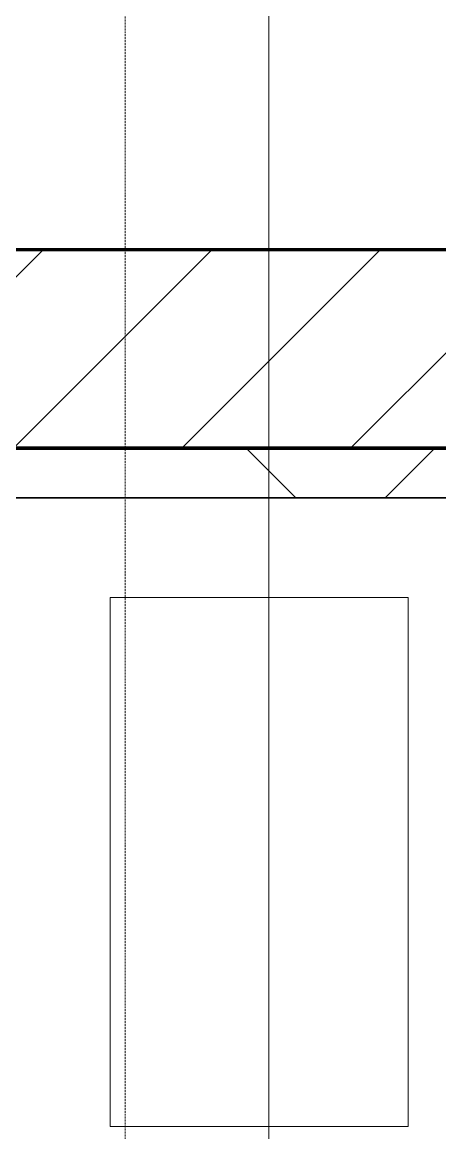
# Model space of a CAD drawing. Header units: millimetres. Extents: x -853228 to -774636, y -17776 to 22455.
# Drawn here: x -828696 to -828275, y 7255 to 8373 of the extents above; entities that cross this region are included whole.
import ezdxf

# ---------------------------------------------------------------- set-up
doc = ezdxf.new("R2010")
doc.units = ezdxf.units.MM
doc.linetypes.add('DPA_Hidden 50', pattern=[3, 2, -1])
for name, color, linetype, lineweight in [('A-ANNO-NOTE', 3, 'Continuous', 25), ('A-DETL', 1, 'Continuous', 70), ('A-GLAZ-CURT', 2, 'Continuous', 9), ('A-WALL', 5, 'Continuous', 35), ('A-WALL-FNSH', 2, 'Continuous', 35), ('A-WALL-PATT', 1, 'Continuous', 35)]:
    doc.layers.add(name, color=color, linetype=linetype, lineweight=lineweight)

# ---------------------------------------------------------------- blocks, each defined once
blk = doc.blocks.new('DPA_CP_Metal Ceiling Panel - Vertical Panel with Gap-10965286-4281-01 ENLARGED LOWER PLATFORM LEVEL - REFLECTED CEILING PLAN - SHEET 2')
at = {"layer": 'A-GLAZ-CURT'}
for p, q in [((-821807.4, 7794), (-821807.4, 7261.5)), ((-821507.4, 7794), (-821807.4, 7794)), ((-821507.4, 7794), (-821807.4, 7794)), ((-821807.4, 7794), (-821807.4, 7261.5)), ((-821807.4, 7261.5), (-821807.4, 7794)), ((-821807.4, 7794), (-821507.4, 7794)), ((-821507.4, 7794), (-821507.4, 7261.5)), ((-821507.4, 7261.5), (-821507.4, 7794)), ((-821507.4, 7794), (-821507.4, 7261.5)), ((-821507.4, 7261.5), (-821807.4, 7261.5)), ((-821807.4, 7261.5), (-821507.4, 7261.5)), ((-821507.4, 7261.5), (-821807.4, 7261.5))]:
    blk.add_line(p, q, dxfattribs=at)
blk = doc.blocks.new('PPLS-PP19_Custom Tile Pattern - Custom Tile Pattern-V55-4281-01 ENLARGED LOWER PLATFORM LEVEL - REFLECTED CEILING PLAN - SHEET 2')
at = {"layer": 'A-GLAZ-CURT'}
for p, q in [((-300, 0), (300, 0)), ((300, 0), (-300, 0)), ((196, 0), (213.3, 0)), ((213.3, 0), (196, 0)), ((230.1, 0), (300, 0)), ((-300, -50), (300, -50)), ((300, -50), (-300, -50))]:
    blk.add_line(p, q, dxfattribs=at)
for points, knots in [([(94.4, 0), (94.4, 0), (94.6, 0), (99.1, 0), (109, 0), (120.8, 0), (139.9, 0), (163.3, 0), (185.2, 0), (193.6, 0), (194.7, 0), (194.8, 0)], [-2348.345796, -2348.345796, -2348.345796, -2348.345796, -2310.419338, -2233.599744, -2052.234781, -1843.028543, -1530.39897, -1095.004608, -529.74427, -295.064701, -265.121568, -265.121568, -265.121568, -265.121568]), ([(193.6, 0), (193.2, 0), (190, 0), (183.1, 0), (171, 0), (161.9, 0), (161.3, 0), (158.4, 0), (157.9, 0), (157.8, 0)], [-11653.912909, -11653.912909, -11653.912909, -11653.912909, -11565.880756, -11105.624034, -10839.086983, -10768.332124, -10666.779182, -10580.760289, -10550.278881, -10550.278881, -10550.278881, -10550.278881]), ([(300, 0), (286.5, 0), (254.2, 0), (207.1, 0), (177.4, 0), (159.3, 0), (158.3, 0), (158.3, 0)], [-285.253232, -285.253232, -285.253232, -285.253232, -244.693688, -187.987675, -143.776725, -129.632772, -123.352749, -123.352749, -123.352749, -123.352749]), ([(159.1, 0), (159.1, 0), (160.8, 0), (165.2, 0), (174.2, 0), (186, 0), (208.8, 0), (219.4, 0), (230.1, 0)], [-115.643202, -115.643202, -115.643202, -115.643202, -114.681583, -87.660824, -65.295536, -41.623857, -24.459831, 0, 0, 0, 0]), ([(193.6, 0), (191.4, 0), (183.3, 0), (175.3, 0), (169.5, 0)], [-170.201432, -170.201432, -170.201432, -170.201432, -162.427601, -142.916156, -142.916156, -142.916156, -142.916156]), ([(171.5, 0), (176.5, 0), (193.2, 0), (201.7, 0), (208.8, 0), (213.9, 0), (242, 0), (266.7, 0), (281.7, 0), (291.7, 0), (296.5, 0), (297.9, 0), (298.1, 0)], [-7971.819559, -7971.819559, -7971.819559, -7971.819559, -7784.112253, -7606.717214, -7289.299508, -7042.621073, -6582.165592, -6068.460911, -5766.029927, -5566.724884, -5280.360606, -5199.253518, -5199.253518, -5199.253518, -5199.253518]), ([(172.1, 0), (177.7, 0), (187.9, 0), (201.1, 0), (207.5, 0), (214, 0), (215.1, 0)], [-255.364076, -255.364076, -255.364076, -255.364076, -237.955587, -223.92608, -215.862851, -208.75215, -208.75215, -208.75215, -208.75215]), ([(247.1, 0), (246.8, 0), (245, 0), (238.3, 0), (226.6, 0), (221.1, 0), (206.6, 0), (196.9, 0), (193.6, 0)], [-9649.085549, -9649.085549, -9649.085549, -9649.085549, -9581.591397, -9406.094246, -9221.510254, -9016.44624, -8717.832359, -8547.702848, -8547.702848, -8547.702848, -8547.702848]), ([(215.2, 0), (214.6, 0), (210.5, 0), (205.3, 0), (198.1, 0), (194.3, 0)], [-203.825446, -203.825446, -203.825446, -203.825446, -198.527383, -184.406837, -171.028136, -171.028136, -171.028136, -171.028136]), ([(300, 0), (288.2, 0), (262, 0), (230.4, 0), (219.9, 0), (219, 0)], [-12528.858583, -12528.858583, -12528.858583, -12528.858583, -11905.454923, -11162.864862, -10856.732305, -10856.732305, -10856.732305, -10856.732305]), ([(219.9, 0), (220.9, 0), (227.8, 0), (242.1, 0), (246.5, 0), (247, 0)], [-10670.940496, -10670.940496, -10670.940496, -10670.940496, -10511.382485, -9925.173265, -9834.877357, -9834.877357, -9834.877357, -9834.877357]), ([(284.8, 0), (284.8, 0), (285.1, 0), (287.5, 0), (293.6, 0), (297.8, 0), (300, 0)], [-4110.630118, -4110.630118, -4110.630118, -4110.630118, -4053.389046, -3959.664717, -3862.421465, -3746.95702, -3746.95702, -3746.95702, -3746.95702]), ([(297.4, 0), (295.8, 0), (291.6, 0), (285.4, 0), (284.9, 0)], [-4803.172655, -4803.172655, -4803.172655, -4803.172655, -4358.271401, -4143.037883, -4143.037883, -4143.037883, -4143.037883])]:
    blk.add_open_spline(points, degree=3, knots=knots, dxfattribs=at)
blk.add_open_spline([(195.1, 0), (194.9, 0), (194.4, 0), (193.8, 0)], degree=3, dxfattribs=at)
blk = doc.blocks.new('PPLS-PP19_Custom Tile Pattern - Custom Tile Pattern-V56-4281-01 ENLARGED LOWER PLATFORM LEVEL - REFLECTED CEILING PLAN - SHEET 2')
at = {"layer": 'A-GLAZ-CURT'}
for p, q in [((-300, 0), (300, 0)), ((300, 0), (-300, 0)), ((-293.1, 0), (-275.8, 0)), ((-275.8, 0), (-293.1, 0)), ((-222.3, 0), (-205, 0)), ((-205, 0), (-222.3, 0)), ((-300, -50), (300, -50)), ((300, -50), (-300, -50))]:
    blk.add_line(p, q, dxfattribs=at)
at = {"layer": 'A-GLAZ-CURT', "flags": 128}
for points in [[(-300, 0), (-291.6, 0), (-283.3, 0), (-275.2, 0), (-267.3, 0), (-259.5, 0), (-251.8, 0), (-244.2, 0), (-236.7, 0), (-229.4, 0), (-222.1, 0), (-214.8, 0), (-207.7, 0), (-200.8, 0), (-194, 0), (-187.5, 0), (-181.4, 0), (-175.6, 0), (-170.3, 0), (-165.6, 0), (-162, 0), (-159.5, 0), (-157.5, 0), (-154.5, 0), (-149.4, 0), (-141.8, 0), (-132.8, 0), (-126.1, 0)], [(-268.5, 0), (-275.5, 0), (-283.6, 0), (-291.7, 0), (-300, 0)], [(-125.2, 0), (-128.5, 0), (-134.2, 0), (-140, 0), (-145.5, 0), (-150.6, 0), (-155.5, 0), (-160.3, 0), (-164.9, 0), (-169.6, 0), (-174.5, 0), (-179.5, 0), (-184.8, 0), (-190.4, 0), (-196.4, 0), (-202.6, 0), (-209, 0), (-215.7, 0), (-222.6, 0), (-229.7, 0), (-237, 0), (-244.4, 0), (-252, 0), (-259.7, 0), (-267.5, 0)]]:
    blk.add_lwpolyline(points, dxfattribs=at)
at = {"layer": 'A-GLAZ-CURT'}
for points, knots in [([(-300, 0), (-284.7, 0), (-236.6, 0), (-179.3, 0), (-143.3, 0), (-130.8, 0)], [-5323.127839, -5323.127839, -5323.127839, -5323.127839, -4502.809032, -2700.551212, -1330.78196, -1330.78196, -1330.78196, -1330.78196]), ([(-268.5, 0), (-273.4, 0), (-283.7, 0), (-294.5, 0), (-300, 0)], [-14011.140107, -14011.140107, -14011.140107, -14011.140107, -13729.592194, -13439.944408, -13439.944408, -13439.944408, -13439.944408]), ([(-199.6, 0), (-204.3, 0), (-225.5, 0), (-248.5, 0), (-268, 0)], [-15464.454893, -15464.454893, -15464.454893, -15464.454893, -15131.813646, -14021.075597, -14021.075597, -14021.075597, -14021.075597]), ([(-137.9, 0), (-140.6, 0), (-147.7, 0), (-147.7, 0), (-158.7, 0), (-174, 0), (-185.6, 0), (-209.8, 0), (-232, 0), (-255.2, 0), (-262.6, 0), (-264.9, 0), (-265.4, 0)], [-3187.727384, -3187.727384, -3187.727384, -3187.727384, -2919.378265, -2477.344047, -2237.412286, -2029.680487, -1755.085331, -1400.429864, -858.079193, -543.655514, -208.940337, 0, 0, 0, 0]), ([(-258.6, 0), (-257.9, 0), (-254.3, 0), (-241.2, 0), (-226, 0), (-213.1, 0), (-205.2, 0), (-201.1, 0), (-200, 0)], [-5722.54675, -5722.54675, -5722.54675, -5722.54675, -5657.471696, -5413.335975, -5017.494783, -4832.723979, -4666.091899, -4608.762483, -4608.762483, -4608.762483, -4608.762483]), ([(-200.7, 0), (-208, 0), (-217.8, 0), (-231.3, 0), (-233.5, 0), (-234, 0)], [-1365.823924, -1365.823924, -1365.823924, -1365.823924, -978.033455, -846.069444, -682.911962, -682.911962, -682.911962, -682.911962]), ([(-233.5, 0), (-233.4, 0), (-232.4, 0), (-230.7, 0), (-225.3, 0), (-223.6, 0)], [-455.274641, -455.274641, -455.274641, -455.274641, -440.605512, -119.536984, 0, 0, 0, 0]), ([(-223.6, 0), (-219.4, 0), (-206.2, 0), (-188.6, 0), (-169, 0), (-152.1, 0), (-138.6, 0), (-132.5, 0), (-131.1, 0)], [-5463.295695, -5463.295695, -5463.295695, -5463.295695, -5161.076232, -4739.070012, -4465.409639, -4149.119819, -3839.893365, -3743.369272, -3743.369272, -3743.369272, -3743.369272]), ([(-199.6, 0), (-195, 0), (-184.7, 0), (-171.8, 0), (-158.7, 0), (-157.2, 0)], [-4599.89727, -4599.89727, -4599.89727, -4599.89727, -4349.945572, -4000.813434, -3840.635403, -3840.635403, -3840.635403, -3840.635403]), ([(-133.8, 0), (-135.5, 0), (-137.8, 0), (-149.3, 0), (-162, 0), (-177.9, 0), (-191.7, 0), (-198.9, 0), (-199.6, 0)], [-2731.647847, -2731.647847, -2731.647847, -2731.647847, -2418.507304, -2308.929706, -2113.765672, -1763.376603, -1422.553702, -1385.372258, -1385.372258, -1385.372258, -1385.372258]), ([(-72.9, 0), (-75.5, 0), (-91.4, 0), (-130.7, 0), (-175.3, 0), (-199.1, 0)], [-19442.345229, -19442.345229, -19442.345229, -19442.345229, -18935.241197, -17136.203329, -15473.903569, -15473.903569, -15473.903569, -15473.903569]), ([(-152.3, 0), (-151, 0), (-147.7, 0), (-143.6, 0), (-138.6, 0)], [-3494.978217, -3494.978217, -3494.978217, -3494.978217, -3371.022232, -3227.460399, -3227.460399, -3227.460399, -3227.460399]), ([(-118.8, 0), (-121.9, 0), (-126.3, 0), (-137, 0), (-147.5, 0), (-150, 0), (-150.6, 0)], [-5938.474035, -5938.474035, -5938.474035, -5938.474035, -5700.061948, -5508.838257, -5298.784692, -5196.16478, -5196.16478, -5196.16478, -5196.16478]), ([(-150.3, 0), (-150.1, 0), (-147.7, 0), (-143.5, 0), (-135, 0), (-131.6, 0)], [-4948.728362, -4948.728362, -4948.728362, -4948.728362, -4883.323924, -4440.880425, -4206.419108, -4206.419108, -4206.419108, -4206.419108]), ([(-26.8, 0), (-27.8, 0), (-36.2, 0), (-53.5, 0), (-78.2, 0), (-110.9, 0), (-130.5, 0), (-147.7, 0), (-149.1, 0)], [-8718.362214, -8718.362214, -8718.362214, -8718.362214, -8532.293389, -8073.216054, -7508.296369, -7004.680444, -6449.282163, -6277.220794, -6277.220794, -6277.220794, -6277.220794]), ([(-148.2, 0), (-146.9, 0), (-140.1, 0), (-137.3, 0), (-134.4, 0), (-132, 0), (-131.7, 0)], [-6162.058746, -6162.058746, -6162.058746, -6162.058746, -6017.569127, -5560.701257, -5364.112219, -5347.262158, -5347.262158, -5347.262158, -5347.262158]), ([(-86.2, 0), (-91.4, 0), (-104.1, 0), (-122.6, 0), (-139, 0), (-146.1, 0), (-146.9, 0)], [-1681.3698, -1681.3698, -1681.3698, -1681.3698, -1374.161226, -945.742622, -741.901385, -489.130243, -489.130243, -489.130243, -489.130243]), ([(-146.7, 0), (-146.6, 0), (-145.5, 0), (-139, 0), (-133.6, 0), (-131.1, 0)], [-420.34245, -420.34245, -420.34245, -420.34245, -406.956646, -290.263673, -140.11415, -140.11415, -140.11415, -140.11415]), ([(-127.4, 0), (-131.6, 0), (-133.2, 0), (-134.1, 0), (-134.1, 0)], [-8540.990293, -8540.990293, -8540.990293, -8540.990293, -8266.114998, -8246.473386, -8246.473386, -8246.473386, -8246.473386]), ([(-120.1, 0), (-120.1, 0), (-120.2, 0), (-121.3, 0), (-129.2, 0), (-133.8, 0)], [-2933.992132, -2933.992132, -2933.992132, -2933.992132, -2920.575025, -2840.280255, -2731.647847, -2731.647847, -2731.647847, -2731.647847]), ([(-130.7, 0), (-130.4, 0), (-127.5, 0), (-117.3, 0), (-92, 0), (-74.2, 0), (-64.3, 0), (-61.7, 0)], [-7345.769177, -7345.769177, -7345.769177, -7345.769177, -7293.749979, -6839.55839, -6236.997189, -5713.340575, -5158.726901, -5158.726901, -5158.726901, -5158.726901]), ([(-130.7, 0), (-128.7, 0), (-122.4, 0), (-107.3, 0), (-90.4, 0), (-75.3, 0), (-68.4, 0), (-65.1, 0), (-63.6, 0)], [-4186.353237, -4186.353237, -4186.353237, -4186.353237, -4054.690705, -3793.097032, -3402.597032, -3144.956779, -3050.982048, -2969.237017, -2969.237017, -2969.237017, -2969.237017]), ([(-130.6, 0), (-127.7, 0), (-120.2, 0), (-110.8, 0), (-99.5, 0), (-91.5, 0)], [-1325.34517, -1325.34517, -1325.34517, -1325.34517, -1002.059161, -460.363443, 0, 0, 0, 0]), ([(-130.6, 0), (-129.4, 0), (-126.5, 0), (-124.2, 0), (-123.4, 0), (-123.3, 0)], [-3729.811244, -3729.811244, -3729.811244, -3729.811244, -3647.167523, -3488.92562, -3439.852845, -3439.852845, -3439.852845, -3439.852845]), ([(-113.4, 0), (-113.4, 0), (-114, 0), (-119.7, 0), (-125.4, 0), (-127, 0), (-127.4, 0)], [-328.499627, -328.499627, -328.499627, -328.499627, -282.672656, -98.539552, -24.539552, 0, 0, 0, 0]), ([(-126.5, 0), (-122.4, 0), (-108.7, 0), (-86.7, 0), (-68.7, 0), (-62, 0), (-61.7, 0)], [-5231.017328, -5231.017328, -5231.017328, -5231.017328, -4994.692869, -4542.524482, -4008.285538, -3985.537012, -3985.537012, -3985.537012, -3985.537012]), ([(-125.2, 0), (-124.9, 0), (-122, 0), (-113, 0), (-98.9, 0), (-85.3, 0), (-71.7, 0), (-65.9, 0), (-65.1, 0)], [-3362.7396, -3362.7396, -3362.7396, -3362.7396, -3342.215224, -3074.362186, -2902.289527, -2605.247022, -2322.099534, -2241.8264, -2241.8264, -2241.8264, -2241.8264]), ([(-122.1, 0), (-122, 0), (-121.7, 0), (-121.2, 0), (-120.9, 0)], [-3136.336417, -3136.336417, -3136.336417, -3136.336417, -3110.304437, -3035.164275, -3035.164275, -3035.164275, -3035.164275]), ([(-36.3, 0), (-36.4, 0), (-37.3, 0), (-45, 0), (-46.1, 0), (-60.6, 0), (-81.2, 0), (-99.5, 0), (-114, 0), (-117.3, 0), (-118.8, 0)], [-1855.773136, -1855.773136, -1855.773136, -1855.773136, -1810.870157, -1672.078046, -1405.135169, -1060.00838, -740.068933, -229.489605, -116.330425, 0, 0, 0, 0]), ([(-117.7, 0), (-117.2, 0), (-114.8, 0), (-113.4, 0), (-113.4, 0)], [-821.249067, -821.249067, -821.249067, -821.249067, -394.672656, -330.879064, -330.879064, -330.879064, -330.879064]), ([(-62.3, 0), (-68.9, 0), (-85.8, 0), (-107.6, 0), (-116.6, 0), (-117.6, 0)], [-2792.246826, -2792.246826, -2792.246826, -2792.246826, -2193.204658, -1433.981041, -985.49888, -985.49888, -985.49888, -985.49888]), ([(-115.8, 0), (-115, 0), (-110.4, 0), (-96.8, 0), (-79.5, 0), (-68.3, 0), (-62.7, 0)], [-5724.064692, -5724.064692, -5724.064692, -5724.064692, -5430.283136, -5103.229623, -4799.173296, -4506.178587, -4506.178587, -4506.178587, -4506.178587]), ([(9.3, 0), (9.1, 0), (7.6, 0), (2.6, 0), (-12.2, 0), (-25.6, 0), (-40, 0), (-56.2, 0), (-75.6, 0), (-94, 0), (-112, 0), (-114.9, 0), (-115.6, 0)], [-2922.926651, -2922.926651, -2922.926651, -2922.926651, -2882.788014, -2720.818881, -2518.50168, -2125.455881, -1792.521578, -1466.981642, -1208.454564, -789.402658, -501.969187, -243.577221, -243.577221, -243.577221, -243.577221]), ([(-91.5, 0), (-90.1, 0), (-84.7, 0), (-77.4, 0), (-72.7, 0), (-72.6, 0), (-72.6, 0)], [-19832.387487, -19832.387487, -19832.387487, -19832.387487, -19753.885894, -19541.04734, -19478.625389, -19471.062469, -19471.062469, -19471.062469, -19471.062469]), ([(-64, 0), (-64.1, 0), (-72.5, 0), (-80.6, 0), (-86.2, 0)], [-2171.769325, -2171.769325, -2171.769325, -2171.769325, -2007.031671, -1681.3698, -1681.3698, -1681.3698, -1681.3698]), ([(-29, 0), (-34, 0), (-43.7, 0), (-56.4, 0), (-71.7, 0), (-77.8, 0), (-82.7, 0), (-83.3, 0), (-83.3, 0)], [-2680.714891, -2680.714891, -2680.714891, -2680.714891, -2413.671296, -2161.752162, -2006.592567, -1646.621388, -1424.436217, -1393.971743, -1393.971743, -1393.971743, -1393.971743]), ([(-83.3, 0), (-83.3, 0), (-82.9, 0), (-76.1, 0), (-68.9, 0), (-63.6, 0), (-61.8, 0)], [-1393.4169, -1393.4169, -1393.4169, -1393.4169, -1353.722004, -1274.333717, -1073.56893, -965.057361, -965.057361, -965.057361, -965.057361]), ([(31.2, 0), (26, 0), (12, 0), (-16.9, 0), (-47.4, 0), (-65.8, 0), (-66.4, 0), (-66.4, 0)], [-4496.803627, -4496.803627, -4496.803627, -4496.803627, -4222.080604, -3745.412743, -2981.410125, -2542.574734, -2498.224237, -2498.224237, -2498.224237, -2498.224237]), ([(-66.4, 0), (-66.4, 0), (-65.1, 0), (-63.3, 0), (-62.5, 0)], [-2493.31794, -2493.31794, -2493.31794, -2493.31794, -2315.303971, -2165.127672, -2165.127672, -2165.127672, -2165.127672]), ([(-63.6, 0), (-61.5, 0), (-57.4, 0), (-54.5, 0), (-45.2, 0), (-40.8, 0), (-40.5, 0), (-40.4, 0)], [-2969.237017, -2969.237017, -2969.237017, -2969.237017, -2851.217951, -2734.127174, -2474.780881, -2410.990208, -2350.645972, -2350.645972, -2350.645972, -2350.645972]), ([(-61.7, 0), (-59.8, 0), (-51.4, 0), (-34.4, 0), (-29.8, 0), (-29.2, 0)], [-2123.225768, -2123.225768, -2123.225768, -2123.225768, -1809.437387, -963.711516, -666.19313, -666.19313, -666.19313, -666.19313]), ([(-61.7, 0), (-56.6, 0), (-46.8, 0), (-36.5, 0), (-33.6, 0), (-29.9, 0), (-28.6, 0)], [-961.858054, -961.858054, -961.858054, -961.858054, -651.549973, -296.515819, -83.513472, 0, 0, 0, 0]), ([(-61.7, 0), (-58.2, 0), (-54.2, 0), (-48.5, 0), (-30.8, 0), (-18, 0), (8.6, 0), (15, 0), (22.9, 0), (31, 0), (39, 0), (51.2, 0), (58.7, 0), (61.3, 0), (61.5, 0)], [-3984.889382, -3984.889382, -3984.889382, -3984.889382, -3689.699207, -3546.54457, -3315.260113, -2864.387349, -2439.246196, -2084.094819, -1956.422387, -1818.904206, -1645.594513, -1443.202566, -1228.752106, -1120.932285, -1120.932285, -1120.932285, -1120.932285]), ([(-61.7, 0), (-53.6, 0), (-36.4, 0), (-12.8, 0), (2, 0), (6.6, 0), (7.4, 0)], [-4487.913724, -4487.913724, -4487.913724, -4487.913724, -4065.652676, -3589.737505, -3285.047089, -3197.978461, -3197.978461, -3197.978461, -3197.978461]), ([(-36.6, 0), (-36.6, 0), (-40.4, 0), (-44.3, 0), (-53.5, 0), (-61.3, 0), (-61.6, 0)], [-4069.478503, -4069.478503, -4069.478503, -4069.478503, -3858.647035, -3538.256648, -2842.901703, -2813.25886, -2813.25886, -2813.25886, -2813.25886]), ([(-61.6, 0), (-61.5, 0), (-60.9, 0), (-60.4, 0), (-60, 0)], [-5154.045866, -5154.045866, -5154.045866, -5154.045866, -5140.470607, -5006.787413, -5006.787413, -5006.787413, -5006.787413]), ([(-58.8, 0), (-58.4, 0), (-57.3, 0), (-54.2, 0), (-46.3, 0), (-42.6, 0), (-41.8, 0)], [-4859.52896, -4859.52896, -4859.52896, -4859.52896, -4680.891996, -4469.85053, -4321.566175, -4270.495146, -4270.495146, -4270.495146, -4270.495146]), ([(7.3, 0), (4.1, 0), (-5.6, 0), (-20.6, 0), (-32.8, 0), (-44.9, 0), (-51.4, 0), (-51.8, 0)], [-1789.489367, -1789.489367, -1789.489367, -1789.489367, -1617.263037, -1290.787923, -1039.307308, -819.71621, -644.910881, -644.910881, -644.910881, -644.910881]), ([(-51.8, 0), (-51.8, 0), (-51.8, 0), (-47.4, 0), (-46, 0), (-40.2, 0), (-36.8, 0)], [-632.814994, -632.814994, -632.814994, -632.814994, -627.965721, -508.377888, -260.442412, 0, 0, 0, 0]), ([(-41.8, 0), (-39.9, 0), (-37.7, 0), (-36.9, 0), (-36.8, 0)], [-4270.495146, -4270.495146, -4270.495146, -4270.495146, -4161.040818, -4106.245333, -4106.245333, -4106.245333, -4106.245333]), ([(-36.8, 0), (-32.4, 0), (-19.2, 0), (-3.8, 0), (6.5, 0), (7.3, 0)], [-6191.144455, -6191.144455, -6191.144455, -6191.144455, -5862.463379, -5340.621928, -5299.973015, -5299.973015, -5299.973015, -5299.973015]), ([(-36.3, 0), (-36.3, 0), (-34.7, 0), (-28.9, 0), (-27, 0), (-26.5, 0)], [-9150.272121, -9150.272121, -9150.272121, -9150.272121, -9057.163041, -8919.836787, -8834.607043, -8834.607043, -8834.607043, -8834.607043]), ([(30.8, 0), (29.3, 0), (20.1, 0), (3.5, 0), (-16.6, 0), (-34.8, 0), (-36, 0)], [-10462.034656, -10462.034656, -10462.034656, -10462.034656, -10363.088938, -9884.23066, -9424.652049, -9182.880979, -9182.880979, -9182.880979, -9182.880979]), ([(-33.3, 0), (-33.3, 0), (-32.9, 0), (-31.2, 0), (-30.5, 0)], [-2415.024266, -2415.024266, -2415.024266, -2415.024266, -2357.633367, -2323.618664, -2323.618664, -2323.618664, -2323.618664]), ([(70.6, 0), (66.2, 0), (55.8, 0), (39.6, 0), (24.7, 0), (2.6, 0), (-17.8, 0), (-30.6, 0), (-31.8, 0), (-32, 0)], [-4647.237329, -4647.237329, -4647.237329, -4647.237329, -4326.416877, -4098.545751, -3766.694881, -3333.063701, -2994.501669, -2698.150104, -2614.070998, -2614.070998, -2614.070998, -2614.070998]), ([(-30.8, 0), (-30.7, 0), (-30, 0), (-23.5, 0), (-15.8, 0), (-15.2, 0)], [-54176.191683, -54176.191683, -54176.191683, -54176.191683, -54157.274271, -53749.15266, -53717.791567, -53717.791567, -53717.791567, -53717.791567]), ([(-30.5, 0), (-27.1, 0), (-17.8, 0), (-3.4, 0), (5.6, 0), (6.9, 0)], [-2323.618664, -2323.618664, -2323.618664, -2323.618664, -2142.497158, -1716.209403, -1645.896554, -1645.896554, -1645.896554, -1645.896554]), ([(-13, 0), (-14.4, 0), (-17.7, 0), (-26, 0), (-29.5, 0), (-30.2, 0)], [-55207.591944, -55207.591944, -55207.591944, -55207.591944, -54789.006179, -54461.685999, -54290.791712, -54290.791712, -54290.791712, -54290.791712]), ([(-29, 0), (-28.7, 0), (-27.4, 0), (-24.5, 0), (-22.6, 0)], [-166.548282, -166.548282, -166.548282, -166.548282, -102.06493, 0, 0, 0, 0]), ([(6.9, 0), (5.6, 0), (-0.6, 0), (-13.9, 0), (-24.9, 0), (-29, 0)], [-3475.000784, -3475.000784, -3475.000784, -3475.000784, -3285.499107, -2903.012179, -2680.714891, -2680.714891, -2680.714891, -2680.714891]), ([(-28.6, 0), (-26.9, 0), (-20.3, 0), (-11.5, 0), (2.1, 0), (13.2, 0), (21.2, 0), (24.6, 0), (24.7, 0), (24.7, 0)], [-5361.429781, -5361.429781, -5361.429781, -5361.429781, -5261.36855, -5050.479954, -4785.90057, -4596.498881, -4445.288762, -4384.376941, -4376.041937, -4376.041937, -4376.041937, -4376.041937]), ([(-22.6, 0), (-20.3, 0), (-17, 0), (-11.4, 0), (-7.7, 0), (-6.6, 0), (-6.4, 0)], [-56468.192263, -56468.192263, -56468.192263, -56468.192263, -56344.022017, -56303.229861, -56166.290093, -56124.392176, -56124.392176, -56124.392176, -56124.392176]), ([(-15.2, 0), (-13.1, 0), (7.5, 0), (40.1, 0), (64.7, 0), (76.2, 0)], [-461.142613, -461.142613, -461.142613, -461.142613, -429.606584, -390.253598, -355.083215, -355.083215, -355.083215, -355.083215]), ([(-6.5, 0), (-6.7, 0), (-7.2, 0), (-7.6, 0), (-7.8, 0)], [-56009.792147, -56009.792147, -56009.792147, -56009.792147, -55949.290093, -55895.192118, -55895.192118, -55895.192118, -55895.192118]), ([(-2.6, 0), (-2.5, 0), (-1.2, 0), (4.9, 0), (16, 0), (22.5, 0), (24.5, 0)], [-226.825321, -226.825321, -226.825321, -226.825321, -220.269177, -206.416616, -198.214427, -187.717507, -187.717507, -187.717507, -187.717507]), ([(7.3, 0), (4.6, 0), (1.2, 0), (-1.7, 0), (-2.3, 0)], [-265.333845, -265.333845, -265.333845, -265.333845, -246.234814, -234.646884, -234.646884, -234.646884, -234.646884]), ([(7.3, 0), (14.9, 0), (23.5, 0), (37.4, 0), (45.9, 0), (57.8, 0), (64.5, 0), (72.7, 0), (75.2, 0), (76, 0), (76.2, 0)], [-1637.992678, -1637.992678, -1637.992678, -1637.992678, -1206.526904, -1089.329421, -901.315459, -753.071572, -495.328968, -421.953223, -334.951786, -290.452333, -290.452333, -290.452333, -290.452333]), ([(103.1, 0), (101.1, 0), (86.3, 0), (63.3, 0), (35.8, 0), (17.6, 0), (10.3, 0), (7.5, 0)], [-375.435014, -375.435014, -375.435014, -375.435014, -369.147452, -330.153101, -307.516438, -285.83788, -265.933135, -265.933135, -265.933135, -265.933135]), ([(7.9, 0), (21.1, 0), (44.3, 0), (70.9, 0), (82.1, 0), (83.7, 0)], [-5288.269222, -5288.269222, -5288.269222, -5288.269222, -4573.028122, -4094.177415, -3869.465285, -3869.465285, -3869.465285, -3869.465285]), ([(76.3, 0), (74.5, 0), (67.5, 0), (53.5, 0), (37, 0), (24.1, 0), (15.9, 0), (10.4, 0), (8.2, 0)], [-3086.034745, -3086.034745, -3086.034745, -3086.034745, -2950.589685, -2634.532728, -2313.748533, -2106.613311, -1925.670641, -1805.750466, -1805.750466, -1805.750466, -1805.750466]), ([(8.3, 0), (9.2, 0), (9.9, 0), (10.1, 0), (10.2, 0)], [-3166.503872, -3166.503872, -3166.503872, -3166.503872, -3066.359526, -3044.715262, -3044.715262, -3044.715262, -3044.715262]), ([(24.7, 0), (24.5, 0), (21, 0), (15.5, 0), (10.8, 0), (9.6, 0)], [-4368.572414, -4368.572414, -4368.572414, -4368.572414, -4306.476363, -4080.000647, -3772.857994, -3772.857994, -3772.857994, -3772.857994])]:
    blk.add_open_spline(points, degree=3, knots=knots, dxfattribs=at)
for points in [[(-134.1, 0), (-133.5, 0), (-132.5, 0), (-130.9, 0)], [(-130.8, 0), (-129.5, 0), (-128.1, 0), (-126.5, 0)], [(-130.6, 0), (-128.4, 0), (-126.6, 0), (-125.2, 0)], [(-39.8, 0), (-39.1, 0), (-38.1, 0), (-37.4, 0)]]:
    blk.add_open_spline(points, degree=3, dxfattribs=at)
blk = doc.blocks.new('DPA_AN_Section Line - UP-Left-16619295-4281-01 ENLARGED LOWER PLATFORM LEVEL - REFLECTED CEILING PLAN - SHEET 2')
at = {"layer": 'A-ANNO-NOTE', "lineweight": 9}
blk.add_line((7.5, 0), (60, 0), dxfattribs=at)

msp = doc.modelspace()

# ---------------------------------------------------------------- hatches: boundary and pattern name
at = {"layer": 'A-WALL-PATT', "lineweight": 9}
h = msp.add_hatch(dxfattribs=at)
h.set_pattern_fill('FP_2', color=256, style=0, pattern_type=2)
h.set_pattern_definition([(45, (0, 0), (-84.852814, 84.852814), [])])
h.paths.add_polyline_path([(-814007.4, 7944), (-814007.4, 8144), (-842657.4, 8144), (-842657.4, 7944), (-826541.2, 7944), (-826539, 7949), (-826527.9, 7944), (-814073.8, 7944)])
h = msp.add_hatch(dxfattribs=at)
h.set_pattern_fill('FP_3', color=256, style=0, pattern_type=2)
h.set_pattern_definition([(45, (0, 0), (-212.13203, 212.13203), []), (135, (0, 0), (-212.13203, -212.13203), [])])
h.paths.add_polyline_path([(-818486.1, 7894), (-817973.3, 7894), (-817973.3, 7944), (-826527.9, 7944), (-826491.6, 7927.8), (-826489.4, 7931.1), (-826482.4, 7934), (-826475.3, 7931.1), (-826472.4, 7924), (-826472.4, 7919.2), (-826414.5, 7894), (-820692.3, 7894)])
h.paths.add_polyline_path([(-826582.4, 7894), (-826526.3, 7894), (-826557.4, 7907.9), (-826541.2, 7944), (-834960.9, 7944), (-834960.9, 7894), (-826621.4, 7894)])

# ---------------------------------------------------------------- linework, layer by layer
at = {"layer": 'A-DETL', "color": 55, "linetype": 'DPA_Hidden 50', "lineweight": 9}
msp.add_line((-828592.2, 6561.5), (-828592.2, 8944), dxfattribs=at)
at = {"layer": 'A-WALL', "color": 7, "lineweight": 70}
for p, q in [((-842657.4, 8144), (-826882.4, 8144)), ((-826582.4, 7944), (-835612.7, 7944)), ((-835612.7, 7944), (-826582.4, 7944))]:
    msp.add_line(p, q, dxfattribs=at)
at = {"layer": 'A-WALL-FNSH', "color": 250}
msp.add_line((-826582.4, 7894), (-834960.9, 7894), dxfattribs=at)

# ---------------------------------------------------------------- block references
at = {"layer": 'A-ANNO-NOTE', "xscale": 100, "yscale": 100, "zscale": 100, "rotation": 269.9999999999999}
msp.add_blockref('DPA_AN_Section Line - UP-Left-16619295-4281-01 ENLARGED LOWER PLATFORM LEVEL - REFLECTED CEILING PLAN - SHEET 2', (-828447.4, 10359.1), dxfattribs=at)
at = {"layer": 'A-GLAZ-CURT', "rotation": 180}
for name, p in [('PPLS-PP19_Custom Tile Pattern - Custom Tile Pattern-V56-4281-01 ENLARGED LOWER PLATFORM LEVEL - REFLECTED CEILING PLAN - SHEET 2', (-828682.4, 7894)), ('PPLS-PP19_Custom Tile Pattern - Custom Tile Pattern-V55-4281-01 ENLARGED LOWER PLATFORM LEVEL - REFLECTED CEILING PLAN - SHEET 2', (-828082.4, 7894))]:
    msp.add_blockref(name, p, dxfattribs=at)
at = {"layer": 'A-GLAZ-CURT'}
msp.add_blockref('DPA_CP_Metal Ceiling Panel - Vertical Panel with Gap-10965286-4281-01 ENLARGED LOWER PLATFORM LEVEL - REFLECTED CEILING PLAN - SHEET 2', (-6800, 0), dxfattribs=at)

doc.saveas('drawing.dxf')
